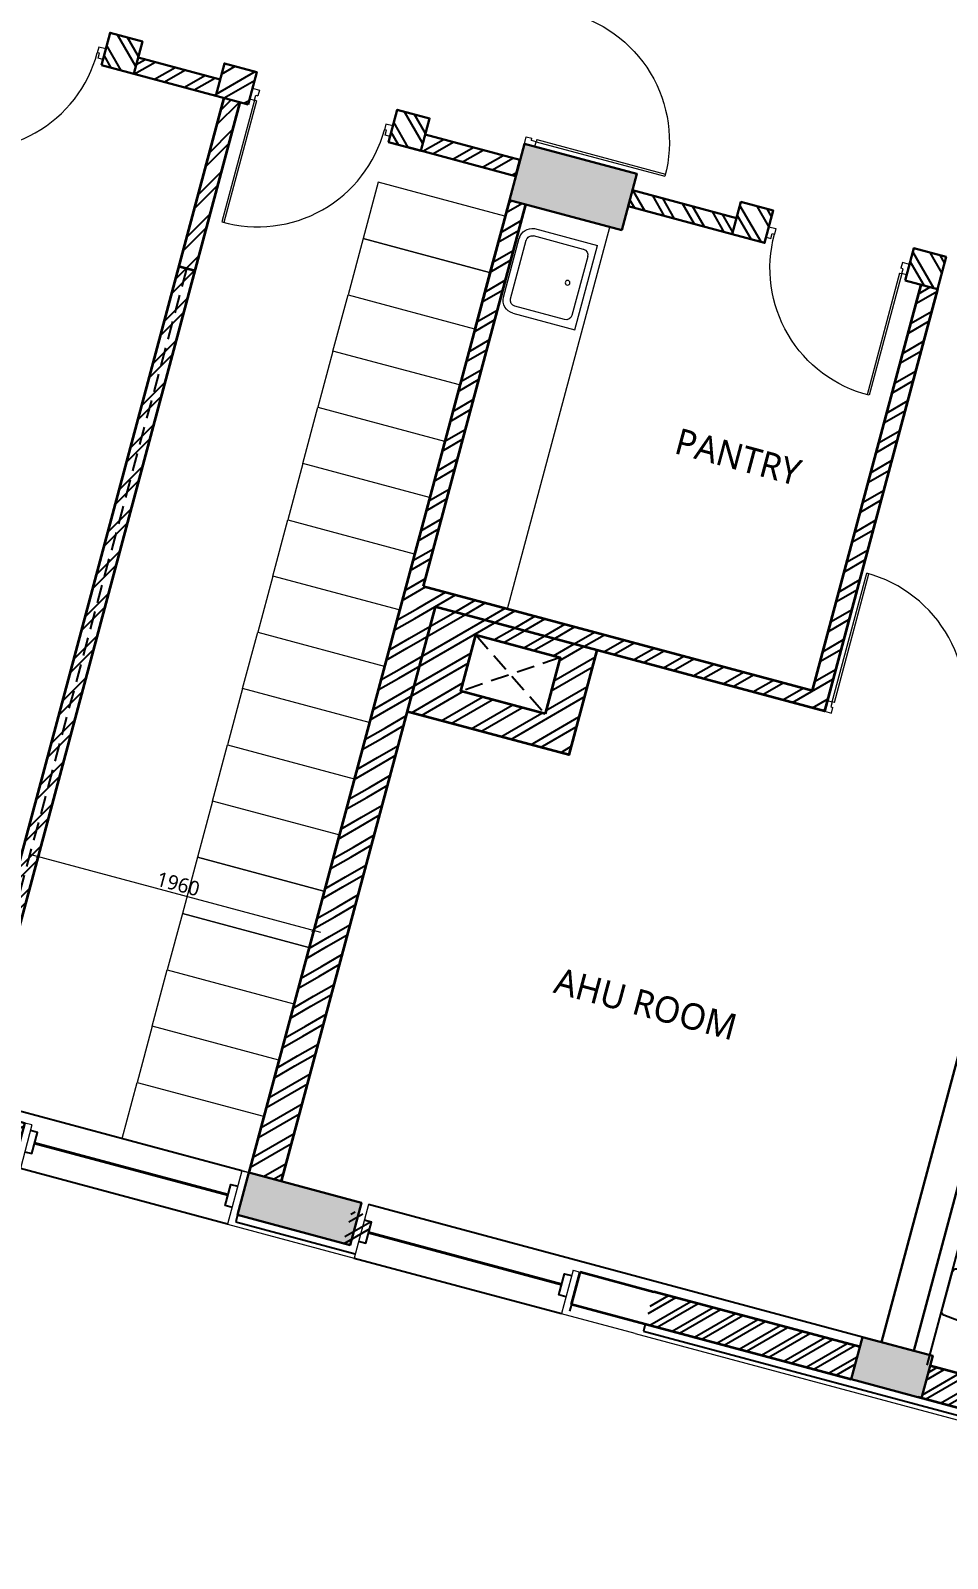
# Model space of a CAD drawing. Header units: millimetres. Extents: x 897770 to 1185420, y -692043 to -233237.
# Drawn here: x 949536 to 955837, y -373896 to -363403 of the extents above; entities that cross this region are included whole.
import ezdxf

# ---------------------------------------------------------------- set-up
doc = ezdxf.new("R2010")
doc.units = ezdxf.units.MM
doc.header["$MEASUREMENT"] = 0
doc.header["$PDMODE"] = 67
doc.linetypes.add('HIDDEN', pattern=[0.375, 0.25, -0.125])
doc.layers.get('Defpoints').update_dxf_attribs({"color": 6})
for name, color, linetype in [('A-Anno Tags', 6, 'Continuous'), ('A-Sanitory', 8, 'Continuous'), ('A-Wall Patt', 8, 'Continuous'), ('A-Window', 4, 'Continuous'), ('S-Conc Patt', 9, 'Continuous')]:
    doc.layers.add(name, color=color, linetype=linetype)
for name, color, linetype, lineweight in [('A-Detail Lines', 8, 'Continuous', 25), ('A-Door', 4, 'Continuous', 9), ('A-Wall Sec', 1, 'Continuous', 30), ('A-WIN', 5, 'Continuous', 25), ('Dim', 254, 'Continuous', 13), ('ele l', 6, 'Continuous', 15), ('frntr', 32, 'Continuous', 13), ('I-Furniture', 34, 'Continuous', 13), ('P-SANR-FIXT', 6, 'Continuous', 9), ('S-Concrete', 40, 'Continuous', 30), ('ST CLADDING PLAN', 6, 'Continuous', 9), ('text', 7, 'Continuous', 5)]:
    doc.layers.add(name, color=color, linetype=linetype, lineweight=lineweight)
doc.layers.add('I-Kitchen App', color=7, linetype='Continuous', lineweight=18, true_color=0xd06f25)
doc.styles.get("Standard").update_dxf_attribs({"font": 'trebuc.ttf'})
doc.dimstyles.new('IIITD_WD_M @ 50', dxfattribs={"dimscale": 50, "dimtxt": 2, "dimasz": 0.5, "dimexe": 0.5, "dimexo": 0.25, "dimgap": 0.3, "dimtad": 1, "dimdec": 0, "dimrnd": 1, "dimzin": 0, "dimdsep": 46, "dimtxsty": 'Standard', "dimblk": 'ARCHTICK', "dimcen": 0.2, "dimdle": 1, "dimclrd": 8, "dimclre": 9, "dimadec": 0, "dimazin": 0, "dimtfac": 1, "dimtdec": 0, "dimtofl": 0, "dimtmove": 0, "dimatfit": 0, "dimfxl": 1, "dimtolj": 1, "dimtzin": 0, "dimlwd": -1, "dimlwe": -1, "dimarcsym": 0})

# ---------------------------------------------------------------- blocks, each defined once
blk = doc.blocks.new('A$C703F5119')
at = {"layer": 'A-Detail Lines'}
blk.add_line((-2064, 89), (-2077, 41), dxfattribs=at)
blk.add_line((-2064, 89), (-2077, 41), dxfattribs=at)
at = {"layer": 'A-Wall Sec', "lineweight": 35}
blk.add_line((-2064, 89), (-2004, 311, 0), dxfattribs=at)
at = {"layer": 'A-WIN', "color": 2, "lineweight": 40}
blk.add_lwpolyline([(-3459, 582), (-2131, 226)], dxfattribs=at)
blk.add_lwpolyline([(-3459, 582), (-2131, 226)], dxfattribs=at)
at = {"layer": 'A-Window'}
blk.add_line((-64, -136, 0), (-3459, 774, 0), dxfattribs=at)
at = {"layer": 'A-Window', "elevation": 0}
for points in [[(-3527, 522), (-3478, 510), (-3439, 654), (-3488, 667)], [(-3558, 407), (-2133, 25)], [(-2102, 141), (-2150, 154), (-2111, 299), (-2063, 286)]]:
    blk.add_lwpolyline(points, dxfattribs=at)
at = {"layer": 'ST CLADDING PLAN'}
for q in [(-2133, 25), (-2004, 311), (-2004, 311)]:
    blk.add_line((-2053, 324), q, dxfattribs=at)
blk = doc.blocks.new('gf colmn')
at = {"layer": 'S-Conc Patt'}
blk.add_hatch(color=256, dxfattribs=at).paths.add_polyline_path([(703463, -287406), (703541, -287116), (703058, -286987), (702980, -287277)])
at = {"layer": 'S-Concrete', "elevation": 0}
blk.add_lwpolyline([(702980, -287277), (703058, -286987), (703541, -287116), (703463, -287406)], close=True, dxfattribs=at)
blk = doc.blocks.new('perg colmn')
at = {"color": 6}
blk.add_blockref('gf colmn', (151142, -5934, 0), dxfattribs=at)
blk = doc.blocks.new('block rt')
at = {"layer": 'S-Conc Patt'}
h = blk.add_hatch(color=256, dxfattribs=at)
h.dxf.hatch_style = 1
h.paths.add_polyline_path([(852650, -284933), (851877, -284726), (851877, -284726), (851774, -285112), (852547, -285319)])
h = blk.add_hatch(color=256, dxfattribs=at)
h.dxf.hatch_style = 1
h.paths.add_polyline_path([(850757, -291999), (849984, -291792), (849906, -292082), (850679, -292289)])
blk.add_hatch(color=256, dxfattribs=at).paths.add_polyline_path([(854606, -293341), (854683, -293051), (854200, -292922), (854123, -293211)])
at = {"layer": 'S-Concrete', "elevation": 0}
for points in [[(852547, -285319), (852650, -284933), (851877, -284726), (851774, -285112)], [(849984, -291792), (849906, -292082), (850679, -292289), (850757, -291999)]]:
    blk.add_lwpolyline(points, close=True, dxfattribs=at)
at = {"layer": 'S-Concrete'}
blk.add_lwpolyline([(854123, -293211), (854200, -292922), (854683, -293051), (854606, -293341)], close=True, dxfattribs=at)
blk = doc.blocks.new('block rt lft')
at = {"color": 6}
blk.add_blockref('block rt', (0, 0), dxfattribs=at)
blk = doc.blocks.new('ERGEWRGR')
at = {"layer": 'A-Wall Patt'}
h = blk.add_hatch(dxfattribs=at)
h.set_pattern_fill('ANSI32', color=256, scale=300, angle=345, style=0)
h.paths.add_polyline_path([(938137, -368100), (938196, -367878), (938679, -368008), (938620, -368230)])
at = {"layer": 'A-Detail Lines'}
for p, q in [((938137, -368100, 0), (938124, -368149, 0)), ((938607, -368278, 0), (938124, -368149, 0)), ((938620, -368230, 0), (938607, -368278, 0))]:
    blk.add_line(p, q, dxfattribs=at)
at = {"layer": 'A-Wall Sec', "elevation": 0}
blk.add_lwpolyline([(938196, -367878), (938137, -368100), (938620, -368230), (938679, -368008)], close=True, dxfattribs=at)
blk.add_lwpolyline([(938196, -367878), (938137, -368100), (938620, -368230), (938679, -368008)], close=True, dxfattribs=at)
at = {"layer": 'A-WIN', "color": 2, "lineweight": 40}
blk.add_line((940581, -368636, 0), (938746, -368145, 0), dxfattribs=at)
at = {"layer": 'A-WIN', "color": 2, "lineweight": 40, "elevation": 0}
blk.add_lwpolyline([(936742, -367607), (938070, -367963)], dxfattribs=at)
blk.add_lwpolyline([(936742, -367607), (938070, -367963)], dxfattribs=at)
at = {"layer": 'A-Window'}
for p, q in [((936741, -367416, 0), (940677, -368471, 0)), ((940579, -368838, 0), (938647, -368320, 0))]:
    blk.add_line(p, q, dxfattribs=at)
at = {"layer": 'A-Window', "elevation": 0}
for points in [[(936674, -367667), (936722, -367680), (936761, -367535), (936713, -367522)], [(936643, -367783), (938068, -368165)], [(938099, -368049), (938050, -368036), (938089, -367891), (938138, -367904)], [(938678, -368204), (938727, -368217), (938765, -368072), (938717, -368059)], [(940610, -368722), (940562, -368709), (940601, -368564), (940649, -368577)]]:
    blk.add_lwpolyline(points, dxfattribs=at)
at = {"layer": 'ST CLADDING PLAN'}
for p, q in [((936741, -367416, 0), (936643, -367783, 0)), ((936741, -367416, 0), (936693, -367403, 0)), ((938148, -367865, 0), (938068, -368165, 0)), ((938148, -367865, 0), (938196, -367878, 0)), ((938728, -368021, 0), (938679, -368008, 0)), ((938728, -368021, 0), (938647, -368320, 0)), ((938647, -368320, 0), (938068, -368165, 0)), ((940677, -368471, 0), (940579, -368838, 0)), ((940677, -368471, 0), (940726, -368483, 0))]:
    blk.add_line(p, q, dxfattribs=at)
blk = doc.blocks.new('ERTGWERTGWERGT')
at = {"layer": 'A-Wall Patt'}
h = blk.add_hatch(dxfattribs=at)
h.set_pattern_fill('ANSI32', color=256, scale=300, angle=345, style=0)
h.paths.add_polyline_path([(943546, -369550), (943605, -369328), (944088, -369457), (944029, -369679)])
at = {"layer": 'A-Detail Lines'}
for p, q in [((943546, -369550, 0), (943533, -369598, 0)), ((944016, -369727, 0), (943533, -369598, 0)), ((944029, -369679, 0), (944016, -369727, 0))]:
    blk.add_line(p, q, dxfattribs=at)
at = {"layer": 'A-Wall Sec', "elevation": 0}
blk.add_lwpolyline([(943605, -369328), (943546, -369550), (944029, -369679), (944088, -369457)], close=True, dxfattribs=at)
blk.add_lwpolyline([(943605, -369328), (943546, -369550), (944029, -369679), (944088, -369457)], close=True, dxfattribs=at)
at = {"layer": 'A-WIN', "color": 2, "lineweight": 40}
blk.add_line((945990, -370086, 0), (944155, -369594, 0), dxfattribs=at)
at = {"layer": 'A-WIN', "color": 2, "lineweight": 40, "elevation": 0}
blk.add_lwpolyline([(941644, -368921), (943479, -369413)], dxfattribs=at)
blk.add_lwpolyline([(941644, -368921), (943479, -369413)], dxfattribs=at)
at = {"layer": 'A-Window'}
for p, q in [((941643, -368729, 0), (946087, -369920, 0)), ((945988, -370287, 0), (944056, -369769, 0))]:
    blk.add_line(p, q, dxfattribs=at)
at = {"layer": 'A-Window', "elevation": 0}
for points in [[(941576, -368980), (941624, -368993), (941663, -368849), (941615, -368836)], [(941545, -369096), (943477, -369614)], [(943508, -369498), (943460, -369485), (943499, -369340), (943547, -369353)], [(944088, -369653), (944136, -369666), (944175, -369521), (944126, -369509)], [(946019, -370171), (945971, -370158), (946010, -370013), (946058, -370026)]]:
    blk.add_lwpolyline(points, dxfattribs=at)
at = {"layer": 'ST CLADDING PLAN'}
for p, q in [((941643, -368729, 0), (941545, -369096, 0)), ((941643, -368729, 0), (941595, -368716, 0)), ((943557, -369315, 0), (943477, -369614, 0)), ((943557, -369315, 0), (943605, -369328, 0)), ((944137, -369470, 0), (944056, -369769, 0)), ((944137, -369470, 0), (944088, -369457, 0)), ((944056, -369769, 0), (943477, -369614, 0)), ((946087, -369920, 0), (945988, -370287, 0)), ((946087, -369920, 0), (946135, -369933, 0))]:
    blk.add_line(p, q, dxfattribs=at)
blk = doc.blocks.new('WFTGRWE3TG')
at = {"layer": 'A-Wall Patt'}
h = blk.add_hatch(dxfattribs=at)
h.set_pattern_fill('ANSI32', color=256, scale=300, angle=345, style=0)
h.paths.add_polyline_path([(949438, -371129), (949498, -370906), (949015, -370777), (948955, -370999)])
at = {"layer": 'A-Detail Lines'}
for p, q in [((948955, -370999, 0), (948942, -371047, 0)), ((948942, -371047, 0), (949425, -371177, 0)), ((949438, -371129, 0), (949425, -371177, 0))]:
    blk.add_line(p, q, dxfattribs=at)
at = {"layer": 'A-Wall Sec', "elevation": 0}
blk.add_lwpolyline([(949498, -370906), (949438, -371129), (948955, -370999), (949015, -370777)], close=True, dxfattribs=at)
blk.add_lwpolyline([(949498, -370906), (949438, -371129), (948955, -370999), (949015, -370777)], close=True, dxfattribs=at)
at = {"layer": 'A-WIN', "color": 2, "lineweight": 40}
blk.add_line((947053, -370370, 0), (948888, -370862, 0), dxfattribs=at)
at = {"layer": 'A-WIN', "color": 2, "lineweight": 40, "elevation": 0}
blk.add_lwpolyline([(950893, -371399), (949564, -371043)], dxfattribs=at)
blk.add_lwpolyline([(950893, -371399), (949564, -371043)], dxfattribs=at)
at = {"layer": 'A-Window'}
for p, q in [((950989, -371233, 0), (947053, -370179, 0)), ((946954, -370546, 0), (948886, -371063, 0))]:
    blk.add_line(p, q, dxfattribs=at)
at = {"layer": 'A-Window', "elevation": 0}
for points in [[(946985, -370430), (947034, -370443), (947072, -370298), (947024, -370285)], [(948917, -370948), (948869, -370935), (948908, -370790), (948956, -370803)], [(949497, -371103), (949545, -371116), (949584, -370971), (949536, -370958)], [(950890, -371600), (949466, -371219)], [(950921, -371485), (950873, -371472), (950912, -371327), (950960, -371340)]]:
    blk.add_lwpolyline(points, dxfattribs=at)
at = {"layer": 'ST CLADDING PLAN'}
for p, q in [((947053, -370179, 0), (946954, -370546, 0)), ((947053, -370179, 0), (947004, -370166, 0)), ((948966, -370764, 0), (948886, -371063, 0)), ((948966, -370764, 0), (949015, -370777, 0)), ((949546, -370919, 0), (949466, -371219, 0)), ((949546, -370919, 0), (949498, -370906, 0)), ((948886, -371063, 0), (949466, -371219, 0)), ((950989, -371233, 0), (950890, -371600, 0)), ((950989, -371233, 0), (951037, -371246, 0))]:
    blk.add_line(p, q, dxfattribs=at)
blk = doc.blocks.new('ERGWERGWER')
at = {"layer": 'A-Door'}
for name in ['ERGEWRGR', 'ERTGWERTGWERGT', 'WFTGRWE3TG']:
    blk.add_blockref(name, (0, 0), dxfattribs=at)
blk = doc.blocks.new('erhgswrtyw2435y435y')
at = {"layer": 'A-Detail Lines'}
blk.add_line((803761, -372287, 0), (803748, -372335, 0), dxfattribs=at)
at = {"layer": 'A-Wall Patt'}
for p, q in [((800959, -371536, 0), (800946, -371584, 0)), ((800946, -371584, 0), (801767, -371804, 0)), ((803748, -372335, 0), (809437, -373859, 0))]:
    blk.add_line(p, q, dxfattribs=at)
at = {"layer": 'ST CLADDING PLAN'}
for p, q in [((801858, -371466, 0), (801760, -371833, 0)), ((800890, -371600, 0), (801760, -371833, 0)), ((803692, -372351, 0), (809458, -373896, 0))]:
    blk.add_line(p, q, dxfattribs=at)
at = {"layer": 'A-Door'}
blk.add_blockref('ERGWERGWER', (-150000, 0), dxfattribs=at)
blk = doc.blocks.new('Big Door Garbage')
at = {"layer": 'A-Detail Lines', "lineweight": 18}
for centre, radius, start, end in [((-12515, 128703), 515, 270, 3.8969), ((-11085, 128703), 915, 177.8078, 270)]:
    blk.add_arc(centre, radius, start, end, dxfattribs=at)
at = {"layer": 'ele l', "lineweight": 18}
for p, q in [((-12550, 128778), (-12500, 128778)), ((-12550, 128703), (-12550, 128778)), ((-12500, 128778), (-12500, 128738)), ((-11100, 128778), (-11100, 128738)), ((-11050, 128778), (-11100, 128778)), ((-11050, 128703), (-11050, 128778)), ((-12550, 128703), (-12515, 128703)), ((-12515, 128738), (-12500, 128738)), ((-12515, 128703), (-12515, 128738)), ((-12515, 128703), (-12515, 128188)), ((-12499, 128703), (-12515, 128703)), ((-12499, 128703), (-12499, 128188)), ((-11101, 128703), (-11101, 127788)), ((-11101, 128703), (-11085, 128703)), ((-11085, 128738), (-11100, 128738)), ((-11085, 128703), (-11085, 128738)), ((-11050, 128703), (-11085, 128703)), ((-11085, 128703), (-11085, 127788))]:
    blk.add_line(p, q, dxfattribs=at)
blk = doc.blocks.new('ABL_Door_S - 1000 x 2100-11-3 Second Floor Lvl')
at = {"layer": 'A-Door'}
blk.add_arc((-450, -2.5), 900, 269.04503, 0, dxfattribs=at)
at = {"layer": 'ele l'}
for p, q in [((-500, 37.5), (-450, 37.5)), ((-500, -37.5), (-500, 37.5)), ((-450, 37.5), (-450, -2.5)), ((450, 37.5), (450, -2.5)), ((500, 37.5), (450, 37.5)), ((500, -37.5), (500, 37.5)), ((-500, -37.5), (-465, -37.5)), ((-465, -2.5), (-450, -2.5)), ((-465, -37.5), (-465, -2.5)), ((-465, -37.5), (-465, -902.4)), ((-450, -37.5), (-465, -37.5)), ((-450, -37.5), (-450, -902.5)), ((465, -2.5), (450, -2.5)), ((465, -37.5), (465, -2.5)), ((500, -37.5), (465, -37.5))]:
    blk.add_line(p, q, dxfattribs=at)
blk = doc.blocks.new('sink')
at = {"layer": 'I-Kitchen App'}
for p, q in [((793241, -447869), (793241, -447428)), ((793841, -447876), (793841, -447428)), ((793291, -447514), (793291, -447869)), ((793751, -447473), (793332, -447473)), ((793791, -447514), (793791, -447869)), ((793332, -447910), (793751, -447910)), ((793332, -447960), (793751, -447960))]:
    blk.add_line(p, q, dxfattribs=at)
at = {"layer": 'I-Kitchen App', "linetype": 'Continuous'}
blk.add_line((793241, -447428), (793841, -447428), dxfattribs=at)
at = {"layer": 'I-Kitchen App'}
blk.add_circle((793541, -447560), 16.2, dxfattribs=at)
for centre, radius, start, end in [((793332, -447514), 40.4, 90, 180), ((793751, -447514), 40.4, 0, 90), ((793332, -447869), 90.4, 180, 270), ((793332, -447869), 40.4, 180, 270), ((793751, -447869), 40.4, 270, 0), ((793751, -447869), 90.4, 270, 355.3445)]:
    blk.add_arc(centre, radius, start, end, dxfattribs=at)
blk = doc.blocks.new('_ArchTick')
at = {"color": 0, "linetype": 'ByBlock', "const_width": 0.15}
blk.add_lwpolyline([(-0.5, -0.5), (0.5, 0.5)], dxfattribs=at)
blk = doc.blocks.new('*D2664')
at = {"layer": 'Defpoints', "color": 0, "transparency": 16777216}
for p in [(949594, -369049, 0), (951480, -369582), (951487, -369557, 0)]:
    blk.add_point(p, dxfattribs=at)
at = {"layer": 'P-SANR-FIXT', "color": 8, "transparency": 16777216}
blk.add_line((949539, -369061), (951529, -369595), dxfattribs=at)
at = {"layer": 'P-SANR-FIXT', "color": 9, "transparency": 16777216}
for p, q in [((949591, -369061), (949581, -369099)), ((951484, -369569), (951474, -369606))]:
    blk.add_line(p, q, dxfattribs=at)
at = {"layer": 'P-SANR-FIXT', "color": 8, "transparency": 16777216, "xscale": 25, "yscale": 25, "zscale": 25}
for p, rotation in [((949587, -369074), 164.9999999999603), ((951480, -369582), 344.9999999999603)]:
    blk.add_blockref('_ArchTick', p, dxfattribs=dict(at, rotation=rotation))
at = {"layer": 'P-SANR-FIXT', "color": 0, "transparency": 16777216, "insert": (950551, -369264), "char_height": 100, "attachment_point": 5, "rotation": 345}
blk.add_mtext('\\A1;1960', dxfattribs=at)

msp = doc.modelspace()

# ---------------------------------------------------------------- hatches: boundary and pattern name
at = {"layer": 'A-Wall Patt'}
h = msp.add_hatch(dxfattribs=at)
h.set_pattern_fill('ANSI32', color=256, scale=400, angle=-15, style=0)
h.set_pattern_definition([(120, (378965.55, 75160.27), (129.90381, 75), []), (120, (378897.25, 75178.57), (129.90381, 75), [])])
h.paths.add_polyline_path([(950083.2, -363417.7), (950305.4, -363477.2), (950273, -363597.9), (950272.7, -363597.8), (950255.3, -363663), (950255.6, -363663.1), (950245.9, -363699.3), (950023.7, -363639.7)])
h = msp.add_hatch(dxfattribs=at)
h.set_pattern_fill('ANSI32', color=256, scale=400, angle=345, style=0)
h.paths.add_polyline_path([(950275.6, -363588.2), (950245.9, -363699.3), (950808.5, -363850), (950838.3, -363739)])
h = msp.add_hatch(dxfattribs=at)
h.set_pattern_fill('ANSI32', color=256, scale=400, angle=345, style=0)
h.paths.add_polyline_path([(950868, -363627.9), (951090.2, -363687.5), (951057.9, -363808.1), (951057.6, -363808.1), (951040.1, -363873.3), (951040.4, -363873.3), (951030.7, -363909.6), (950808.5, -363850)])
h = msp.add_hatch(dxfattribs=at)
h.set_pattern_fill('ANSI32', color=256, scale=400, style=0)
h.paths.add_polyline_path([(950975.1, -363894.7), (950864.1, -363864.9), (949012.2, -370776.3), (949123.3, -370806)])
h = msp.add_hatch(dxfattribs=at)
h.set_pattern_fill('ANSI32', color=256, scale=400, angle=-15, style=0)
h.set_pattern_definition([(120, (380938.46, 74631.65), (129.90381, 75), []), (120, (380870.16, 74649.96), (129.90381, 75), [])])
h.paths.add_polyline_path([(952056.1, -363946.3), (952278.3, -364005.8), (952246, -364126.5), (952245.7, -364126.4), (952228.2, -364191.6), (952228.5, -364191.7), (952218.8, -364227.9), (951996.6, -364168.4)])
h = msp.add_hatch(dxfattribs=at)
h.set_pattern_fill('ANSI32', color=256, scale=400, angle=345, style=0)
h.paths.add_polyline_path([(952248.5, -364116.8), (952218.8, -364227.9), (952868.4, -364402), (952898.1, -364290.9)])
h = msp.add_hatch(dxfattribs=at)
h.set_pattern_fill('ANSI32', color=256, scale=400, angle=-15, style=0)
h.set_pattern_definition([(120, (1926554.08, -252574.43), (129.90381, 75), []), (120, (1926485.78, -252556.13), (129.90381, 75), [])])
h.paths.add_polyline_path([(954358.3, -364801.3), (954388.1, -364690.2), (953673.3, -364498.7), (953643.5, -364609.7)])
h = msp.add_hatch(dxfattribs=at)
h.set_pattern_fill('ANSI32', color=256, scale=400, angle=345, style=0)
h.paths.add_polyline_path([(955768.6, -365179.1), (955657.5, -365149.4), (954910.8, -367936.1), (952235.2, -367219.1), (952937.9, -364596.7), (952826.8, -364566.9), (951037.1, -371246.3), (951148.2, -371276), (952205.4, -367330.2), (954992.1, -368076.9)])
h.paths.add_polyline_path([(951259.2, -371305.8), (951148.2, -371276), (952012.6, -368049.8), (952123.7, -368079.6)])
h = msp.add_hatch(dxfattribs=at)
h.set_pattern_fill('ANSI32', color=256, scale=400, angle=-15, style=0)
h.set_pattern_definition([(120, (372674.23, 78695.1), (129.90381, 75), []), (120, (372605.93, 78713.4), (129.90381, 75), [])])
h.paths.add_polyline_path([(954358.3, -364801.3), (954417.9, -364579.1), (954640, -364638.6), (954580.5, -364860.8)])
h = msp.add_hatch(dxfattribs=at)
h.set_pattern_fill('ANSI32', color=256, scale=400, angle=-15, style=0)
h.set_pattern_definition([(120, (373862.32, 78376.75), (129.90381, 75), []), (120, (373794.02, 78395.05), (129.90381, 75), [])])
h.paths.add_polyline_path([(955546.4, -365119.6), (955605.9, -364897.4), (955828.1, -364957), (955768.6, -365179.1)])
h = msp.add_hatch(dxfattribs=at)
h.set_pattern_fill('ANSI32', color=256, scale=400, angle=345, style=0)
h.paths.add_polyline_path([(952205.4, -367330.2), (953427.3, -367657.6), (953234.5, -368377.2), (952012.6, -368049.8)])
h.paths.add_polyline_path([(953071.9, -368095.6), (953175.4, -367709.2), (952595.8, -367553.9), (952492.3, -367940.3)], flags=16)
h = msp.add_hatch(dxfattribs=at)
h.set_pattern_fill('ANSI32', color=256, scale=300, angle=345, style=0)
h.paths.add_polyline_path([(951829.6, -371572.7), (951840, -371534), (951743.4, -371508.1), (951683.8, -371730.3), (951780.4, -371756.1), (951790.8, -371717.6), (951839.1, -371730.5), (951877.9, -371585.6)])
h.paths.add_polyline_path([(953771.8, -372051.7), (953771.8, -372051.6), (953771.8, -372051.6), (953771.8, -372051.7)])
h.paths.add_polyline_path([(953820.1, -372064.6), (953760.6, -372286.7), (953953.8, -372338.5), (955175.7, -372665.9), (955235.2, -372443.7)])
h = msp.add_hatch(dxfattribs=at)
h.set_pattern_fill('ANSI32', color=256, scale=300, angle=345, style=0)
h.paths.add_polyline_path([(955718.2, -372573.1), (955658.6, -372795.4), (958083.1, -373445), (958142.6, -373222.8)])

# ---------------------------------------------------------------- linework, layer by layer
at = {"layer": 'A-Sanitory'}
msp.add_line((955698.8, -372568, 0), (955957.7, -371602, 0), dxfattribs=at)
at = {"layer": 'A-Sanitory', "linetype": 'ByBlock', "elevation": 0}
msp.add_lwpolyline([(956087.6, -372331.6), (955813.2, -372225.8, -0.3844117), (955798, -372195.9), (955871.4, -371925.8, -0.3839037), (955899.5, -371907.7, -0.0014344), (956188.6, -371955.1, -0.1406413), (956408.2, -372086.9, -0.2597375), (956442.7, -372226, -0.2597375), (956342.5, -372328.6, -0.1394708)], format="xyb", close=True, dxfattribs=at)
at = {"layer": 'A-Wall Sec'}
for p, q in [((950275.6, -363588.2, 0), (950838.3, -363739, 0)), ((950023.7, -363639.7, 0), (951030.7, -363909.6, 0)), ((952248.5, -364116.8, 0), (952898.1, -364290.9, 0)), ((952122.2, -364202, 0), (952868.4, -364402, 0)), ((952868.4, -364402, 0), (952898.1, -364290.9, 0)), ((953643.5, -364609.7, 0), (953673.3, -364498.7, 0)), ((953673.3, -364498.7, 0), (954388.1, -364690.2, 0)), ((952937.9, -364596.7, 0), (952826.8, -364566.9, 0)), ((953643.5, -364609.7, 0), (954358.3, -364801.3, 0)), ((956470.8, -368354.2, 0), (955383.7, -372411.1, 0)), ((956692.9, -368413.7, 0), (955605.9, -372470.6, 0)), ((951259.2, -371305.8, 0), (951037.1, -371246.3, 0)), ((955383.7, -372411.1, 0), (955605.9, -372470.6, 0))]:
    msp.add_line(p, q, dxfattribs=at)
at = {"layer": 'A-Wall Sec', "lineweight": 35}
for p, q in [((950864.1, -363864.9, 0), (949001.8, -370814.9, 0)), ((950975.1, -363894.7, 0), (949123.3, -370806, 0)), ((952826.8, -364566.9, 0), (951037.1, -371246.3, 0)), ((952937.9, -364596.7, 0), (952235.2, -367219.1, 0)), ((950664.6, -365053.8, 0), (950553.5, -365024, 0)), ((954910.8, -367936.1, 0), (955657.5, -365149.4, 0)), ((952235.2, -367219.1, 0), (954910.8, -367936.1, 0)), ((953313, -371928.7, 0), (953820.1, -372064.6, 0)), ((955235.2, -372443.7, 0), (953820.1, -372064.6, 0)), ((953253.5, -372150.8, 0), (955175.7, -372665.9, 0)), ((958142.6, -373222.8, 0), (955718.2, -372573.1, 0)), ((958083.1, -373445, 0), (955634.5, -372788.9, 0))]:
    msp.add_line(p, q, dxfattribs=at)
at = {"layer": 'A-Wall Sec', "elevation": 0}
for points in [[(950023.7, -363639.7), (950083.2, -363417.7), (950305.4, -363477.2), (950245.9, -363699.3)], [(950808.5, -363850), (950868, -363627.9), (951090.2, -363687.5), (951030.7, -363909.6)], [(952218.8, -364227.9), (951996.6, -364168.4), (952056.1, -363946.3), (952278.3, -364005.8), (952218.8, -364227.9)], [(954358.3, -364801.3), (954417.9, -364579.1), (954640, -364638.6), (954580.5, -364860.8), (954358.3, -364801.3)], [(955546.4, -365119.6), (955605.9, -364897.4), (955828.1, -364957), (955768.6, -365179.1), (955546.4, -365119.6)]]:
    msp.add_lwpolyline(points, dxfattribs=at)
at = {"layer": 'A-Wall Sec', "lineweight": 35, "elevation": 0}
for points in [[(955768.6, -365179.1), (954992.1, -368076.9), (953427.3, -367657.6), (953234.5, -368377.2), (952119.2, -368078.4)], [(953427.3, -367657.6), (952316.5, -367360), (951259.2, -371305.8)]]:
    msp.add_lwpolyline(points, dxfattribs=at)
msp.add_lwpolyline([(953071.9, -368095.6), (952492.3, -367940.3), (952595.8, -367553.9), (953175.4, -367709.2)], close=True, dxfattribs=at)
at = {"layer": 'A-Window', "linetype": 'HIDDEN', "ltscale": 500}
for p, q in [((950609, -365038.9, 0), (949067.7, -370791.2, 0)), ((952595.8, -367553.9, 0), (953071.9, -368095.6, 0)), ((953175.4, -367709.2, 0), (952492.3, -367940.3, 0))]:
    msp.add_line(p, q, dxfattribs=at)
at = {"layer": 'Dim', "color": 6}
msp.add_line((953691.6, -372351.1, 0), (953184.5, -372215.2, 0), dxfattribs=at)
at = {"layer": 'frntr', "elevation": 0}
for points in [[(951821.7, -364830.8), (952691, -365063.8), (952794.6, -364677.4), (951925.2, -364444.5)], [(951718.2, -365217.2), (952587.5, -365450.2), (952691, -365063.8), (951821.7, -364830.8)], [(951718.2, -365217.2), (952587.5, -365450.2), (952484, -365836.5), (951614.6, -365603.6)], [(951511.1, -365990), (952380.4, -366222.9), (952484, -365836.5), (951614.6, -365603.6)], [(951511.1, -365990), (952380.4, -366222.9), (952276.9, -366609.3), (951407.6, -366376.3)], [(951304.1, -366762.7), (952173.4, -366995.6), (952276.9, -366609.3), (951407.6, -366376.3)], [(951304.1, -366762.7), (952173.4, -366995.6), (952069.9, -367382), (951200.5, -367149.1)], [(951097, -367535.4), (951966.3, -367768.4), (952069.9, -367382), (951200.5, -367149.1)], [(951097, -367535.4), (951966.3, -367768.4), (951862.8, -368154.7), (950993.5, -367921.8)], [(950889.9, -368308.2), (951759.3, -368541.1), (951862.8, -368154.7), (950993.5, -367921.8)], [(950889.9, -368308.2), (951759.3, -368541.1), (951655.7, -368927.5), (950786.4, -368694.5)], [(950682.9, -369080.9), (951552.2, -369313.9), (951655.7, -368927.5), (950786.4, -368694.5)], [(950579.4, -369467.3), (951448.7, -369700.2), (951552.2, -369313.9), (950682.9, -369080.9)], [(950475.8, -369853.7), (951345.2, -370086.6), (951448.7, -369700.2), (950579.4, -369467.3)], [(950475.8, -369853.7), (951345.2, -370086.6), (951241.6, -370473), (950372.3, -370240)], [(950268.8, -370626.4), (951138.1, -370859.3), (951241.6, -370473), (950372.3, -370240)], [(950268.8, -370626.4), (951138.1, -370859.3), (951034.6, -371245.7), (950165.2, -371012.8)]]:
    msp.add_lwpolyline(points, close=True, dxfattribs=at)
at = {"layer": 'I-Furniture'}
msp.add_line((952814.8, -367374.4, 0), (953517.4, -364751.9, 0), dxfattribs=at)

# ---------------------------------------------------------------- block references
at = {"color": 6}
for name in ['block rt lft', 'perg colmn']:
    msp.add_blockref(name, (101053, -79454.6, 0), dxfattribs=at)
at = {"layer": 'A-Anno Tags'}
msp.add_blockref('A$C703F5119', (955317.4, -372240, 0), dxfattribs=at)
at = {"layer": 'A-Detail Lines'}
msp.add_blockref('erhgswrtyw2435y435y', (150000, 0, 0), dxfattribs=at)
at = {"layer": 'A-Detail Lines', "xscale": -1, "rotation": 74.97486915915997}
msp.add_blockref('Big Door Garbage', (1074440.9, -408237.5, 0), dxfattribs=at)
at = {"layer": 'A-Detail Lines', "rotation": 165.000000001218}
msp.add_blockref('Big Door Garbage', (977648.8, -240827.1, 0), dxfattribs=at)
at = {"layer": 'A-Door', "rotation": 344.9999999919686}
for p in [(949560.7, -363435.9, 0), (951533.6, -363964.6, 0)]:
    msp.add_blockref('ABL_Door_S - 1000 x 2100-11-3 Second Floor Lvl', p, dxfattribs=at)
at = {"layer": 'A-Door', "xscale": -1, "rotation": 344.9999999418051}
msp.add_blockref('ABL_Door_S - 1000 x 2100-11-3 Second Floor Lvl', (955083.5, -364915.3, 0), dxfattribs=at)
at = {"layer": 'A-Wall Sec', "xscale": -1, "rotation": 255.0000000041395}
msp.add_blockref('sink', (1180153, -1247473.5, 0), dxfattribs=at)

# ---------------------------------------------------------------- texts
at = {"layer": 'text', "char_height": 180, "attachment_point": 5, "rotation": 345}
for s, insert in [('PANTRY  ', (954398.7, -366330, 0)), ('AHU ROOM ', (953763.6, -370088.3, 0))]:
    msp.add_mtext(s, dxfattribs=dict(at, insert=insert))

# ---------------------------------------------------------------- dimensions: what is measured, and where the dimension line sits
at = {"layer": 'P-SANR-FIXT'}
dim = msp.add_aligned_dim(p1=(949594, -369049.3, 0), p2=(951487.2, -369556.6, 0), distance=-26, dimstyle='IIITD_WD_M @ 50', override={"dimfxl": 2, "dimfxlon": 1, "dimarcsym": 1}, dxfattribs=at)
dim.commit()
dim.dimension.update_dxf_attribs({"geometry": '*D2664', "text_midpoint": (950550.9, -369264.3)})

doc.saveas('drawing.dxf')
